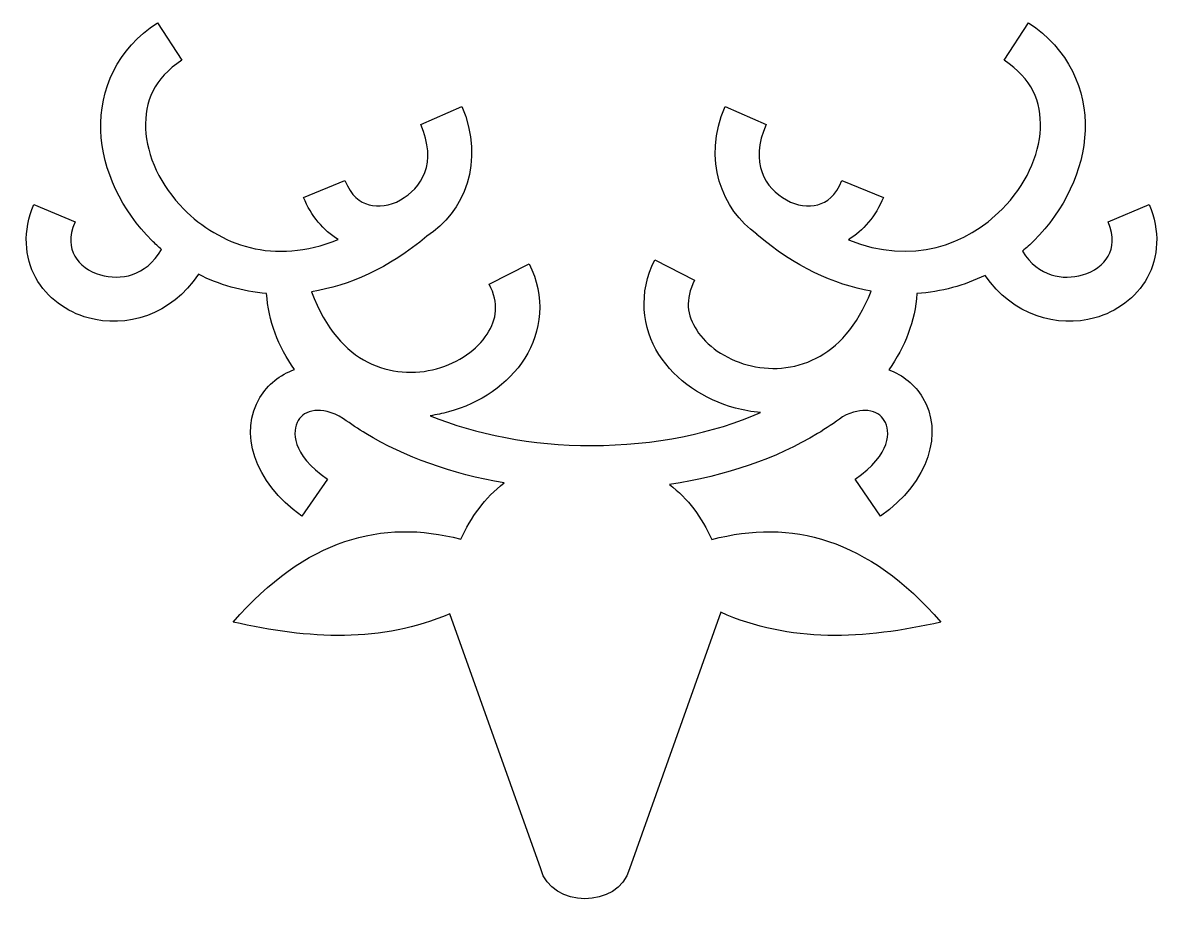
# Model space of a CAD drawing. Header units: centimetres. Extents: x -9.9 to 10.1, y -7.9 to 7.7.
import ezdxf

# ---------------------------------------------------------------- set-up
doc = ezdxf.new("R2010")
doc.units = ezdxf.units.CM
doc.header["$MEASUREMENT"] = 0
doc.layers.add('Layer 1', color=7, linetype='Continuous')

msp = doc.modelspace()

# ---------------------------------------------------------------- linework, layer by layer
at = {"layer": 'Layer 1'}
msp.add_open_spline([(-7.57063, 7.70308), (-8.27467, 7.24708), (-8.59573, 6.51816), (-8.56778, 5.80814), (-8.56778, 5.80814), (-8.53978, 5.09816), (-8.20193, 4.40281), (-7.66568, 3.86588), (-7.66568, 3.86588), (-7.61234, 3.8125), (-7.55621, 3.7613), (-7.49861, 3.71155), (-7.49861, 3.71155), (-7.78417, 3.23379), (-8.2185, 3.16446), (-8.5744, 3.26516), (-8.5744, 3.26516), (-8.77891, 3.32301), (-8.9416, 3.44766), (-9.02459, 3.5966), (-9.02459, 3.5966), (-9.10753, 3.74562), (-9.13718, 3.92361), (-9.02227, 4.19792), (-9.02227, 4.19792), (-9.02227, 4.19792), (-9.74925, 4.50237), (-9.74925, 4.50237), (-9.74925, 4.50237), (-9.94196, 4.04232), (-9.91244, 3.57122), (-9.71307, 3.21317), (-9.71307, 3.21317), (-9.51362, 2.85508), (-9.17058, 2.61481), (-8.789, 2.50686), (-8.789, 2.50686), (-8.13346, 2.32132), (-7.31776, 2.55822), (-6.84843, 3.27516), (-6.84843, 3.27516), (-6.48713, 3.09257), (-6.08182, 2.97341), (-5.64968, 2.93841), (-5.64968, 2.93841), (-5.62117, 2.45453), (-5.44533, 2.00296), (-5.1591, 1.59789), (-5.1591, 1.59789), (-5.41481, 1.50782), (-5.63104, 1.33442), (-5.76716, 1.10832), (-5.76716, 1.10832), (-6.13048, 0.50481), (-5.89059, -0.38105), (-5.02732, -0.98093), (-5.02732, -0.98093), (-5.02732, -0.98093), (-4.5776, -0.33374), (-4.5776, -0.33374), (-4.5776, -0.33374), (-5.22264, 0.11451), (-5.20493, 0.51426), (-5.09205, 0.70191), (-5.09205, 0.70191), (-5.03554, 0.79573), (-4.9472, 0.85983), (-4.80383, 0.87573), (-4.80383, 0.87573), (-4.67977, 0.88943), (-4.50629, 0.86148), (-4.29402, 0.73236), (-4.29402, 0.73236), (-4.16929, 0.64018), (-4.03806, 0.55251), (-3.9011, 0.46999), (-3.9011, 0.46999), (-3.22186, 0.06105), (-2.39128, -0.23873), (-1.46944, -0.39774), (-1.46944, -0.39774), (-1.81037, -0.66019), (-2.05186, -1.00011), (-2.23373, -1.38637), (-2.23373, -1.38637), (-3.61735, -1.02415), (-4.95989, -1.37988), (-6.23884, -2.84665), (-6.23884, -2.84665), (-4.90675, -3.15152), (-3.61641, -3.21596), (-2.42673, -2.70159), (-2.42673, -2.70159), (-2.42673, -2.70159), (-0.82603, -7.18889), (-0.82603, -7.18889), (-0.82603, -7.18889), (-0.64032, -7.88213), (0.54409, -7.90161), (0.73515, -7.18889), (0.73515, -7.18889), (0.73515, -7.18889), (2.34554, -2.67405), (2.34554, -2.67405), (2.34554, -2.67405), (3.55218, -3.2176), (4.8639, -3.15675), (6.21892, -2.8466), (6.21892, -2.8466), (4.93166, -1.37051), (3.58013, -1.0198), (2.18724, -1.39362), (2.18724, -1.39362), (2.00963, -1.00049), (1.76543, -0.67402), (1.4434, -0.42536), (1.4434, -0.42536), (2.4335, -0.27507), (3.32493, 0.03596), (4.0458, 0.47003), (4.0458, 0.47003), (4.19959, 0.56263), (4.34595, 0.66173), (4.48414, 0.76656), (4.48414, 0.76656), (4.66884, 0.86578), (4.82157, 0.88813), (4.93357, 0.87578), (4.93357, 0.87578), (5.07694, 0.85988), (5.16528, 0.79579), (5.22175, 0.70196), (5.22175, 0.70196), (5.33468, 0.51431), (5.35247, 0.11456), (4.7073, -0.33369), (4.7073, -0.33369), (4.7073, -0.33369), (5.15702, -0.98088), (5.15702, -0.98088), (5.15702, -0.98088), (6.0202, -0.38096), (6.26013, 0.50487), (5.89681, 1.10842), (5.89681, 1.10842), (5.76284, 1.33098), (5.55103, 1.50227), (5.30055, 1.59335), (5.30055, 1.59335), (5.58814, 1.99884), (5.76511, 2.45105), (5.79425, 2.93564), (5.79425, 2.93564), (6.22744, 2.9649), (6.63424, 3.07859), (6.99802, 3.25645), (6.99802, 3.25645), (7.4692, 2.55406), (8.27634, 2.32302), (8.92619, 2.50687), (8.92619, 2.50687), (9.30781, 2.61482), (9.65089, 2.85509), (9.85034, 3.21318), (9.85034, 3.21318), (10.04979, 3.57119), (10.07914, 4.04233), (9.88648, 4.50238), (9.88648, 4.50238), (9.88648, 4.50238), (9.1595, 4.19793), (9.1595, 4.19793), (9.1595, 4.19793), (9.27441, 3.92359), (9.24481, 3.74559), (9.16182, 3.59661), (9.16182, 3.59661), (9.07888, 3.44763), (8.91611, 3.32294), (8.71159, 3.26517), (8.71159, 3.26517), (8.36307, 3.1665), (7.93941, 3.23114), (7.65385, 3.68242), (7.65385, 3.68242), (7.72351, 3.74103), (7.79047, 3.80218), (7.85415, 3.86585), (7.85415, 3.86585), (8.3904, 4.40277), (8.72829, 5.09812), (8.75621, 5.80811), (8.75621, 5.80811), (8.78421, 6.51813), (8.46314, 7.24705), (7.75911, 7.70305), (7.75911, 7.70305), (7.75911, 7.70305), (7.3309, 7.04163), (7.3309, 7.04163), (7.3309, 7.04163), (7.82047, 6.72453), (7.98758, 6.31314), (7.9689, 5.83921), (7.9689, 5.83921), (7.95026, 5.36524), (7.70653, 4.83317), (7.29674, 4.42279), (7.29674, 4.42279), (6.67249, 3.79773), (5.7178, 3.42455), (4.59124, 3.88422), (4.59124, 3.88422), (4.84994, 4.04302), (5.0701, 4.29654), (5.2055, 4.62709), (5.2055, 4.62709), (5.2055, 4.62709), (4.47629, 4.92581), (4.47629, 4.92581), (4.47629, 4.92581), (4.36358, 4.65062), (4.21679, 4.54562), (4.0528, 4.49894), (4.0528, 4.49894), (3.88889, 4.45234), (3.68569, 4.47937), (3.50015, 4.58311), (3.50015, 4.58311), (3.12907, 4.79058), (2.8433, 5.22997), (3.14311, 5.91351), (3.14311, 5.91351), (3.14311, 5.91351), (2.42149, 6.23011), (2.42149, 6.23011), (2.42149, 6.23011), (2.01132, 5.29504), (2.36768, 4.41056), (2.97895, 3.98146), (2.97895, 3.98146), (2.97895, 3.98146), (2.97625, 3.97842), (2.97625, 3.97842), (2.97625, 3.97842), (3.64815, 3.40578), (4.33545, 3.0931), (4.98969, 2.97862), (4.98969, 2.97862), (4.74482, 2.34538), (4.3944, 1.98949), (4.02236, 1.79779), (4.02236, 1.79779), (3.63104, 1.5961), (3.19726, 1.57497), (2.80906, 1.68056), (2.80906, 1.68056), (2.42086, 1.78619), (2.09094, 2.02296), (1.92075, 2.28947), (1.92075, 2.28947), (1.75052, 2.55597), (1.70873, 2.82694), (1.88406, 3.17053), (1.88406, 3.17053), (1.88406, 3.17053), (1.18196, 3.52875), (1.18196, 3.52875), (1.18196, 3.52875), (0.8891, 2.95459), (0.96007, 2.32962), (1.25647, 1.86539), (1.25647, 1.86539), (1.55283, 1.40112), (2.0432, 1.07221), (2.60213, 0.92015), (2.60213, 0.92015), (2.74508, 0.88127), (2.89334, 0.85445), (3.0446, 0.84079), (3.0446, 0.84079), (2.22178, 0.4816), (1.19098, 0.26081), (0.07243, 0.26081), (0.07243, 0.26081), (-0.98902, 0.26081), (-1.97187, 0.45925), (-2.77256, 0.78639), (-2.77256, 0.78639), (-2.66275, 0.80157), (-2.55489, 0.82375), (-2.44989, 0.8523), (-2.44989, 0.8523), (-1.89095, 1.00436), (-1.4005, 1.33335), (-1.10414, 1.79758), (-1.10414, 1.79758), (-0.8077, 2.26185), (-0.73686, 2.88678), (-1.02976, 3.4609), (-1.02976, 3.4609), (-1.02976, 3.4609), (-1.73169, 3.10273), (-1.73169, 3.10273), (-1.73169, 3.10273), (-1.5564, 2.75906), (-1.59819, 2.48822), (-1.76838, 2.22167), (-1.76838, 2.22167), (-1.93853, 1.95517), (-2.26849, 1.71835), (-2.65669, 1.61276), (-2.65669, 1.61276), (-3.04489, 1.50717), (-3.47854, 1.52834), (-3.86999, 1.72999), (-3.86999, 1.72999), (-4.25317, 1.9275), (-4.61328, 2.29934), (-4.85891, 2.9688), (-4.85891, 2.9688), (-4.20037, 3.07262), (-3.50658, 3.3772), (-2.82768, 3.94499), (-2.82768, 3.94499), (-2.18361, 4.35883), (-1.79364, 5.26767), (-2.21582, 6.23016), (-2.21582, 6.23016), (-2.21582, 6.23016), (-2.93744, 5.91356), (-2.93744, 5.91356), (-2.93744, 5.91356), (-2.63763, 5.23002), (-2.92344, 4.79063), (-3.29448, 4.58316), (-3.29448, 4.58316), (-3.48002, 4.47943), (-3.68314, 4.45244), (-3.84709, 4.49903), (-3.84709, 4.49903), (-4.01112, 4.54575), (-4.15795, 4.65071), (-4.27067, 4.92594), (-4.27067, 4.92594), (-4.27067, 4.92594), (-4.99988, 4.62722), (-4.99988, 4.62722), (-4.99988, 4.62722), (-4.8657, 4.29957), (-4.6482, 4.04758), (-4.39249, 3.88856), (-4.39249, 3.88856), (-5.52352, 3.42252), (-6.48212, 3.796), (-7.10819, 4.42291), (-7.10819, 4.42291), (-7.51806, 4.83329), (-7.76179, 5.36536), (-7.78043, 5.83933), (-7.78043, 5.83933), (-7.79911, 6.3133), (-7.63187, 6.72469), (-7.1423, 7.04175), (-7.1423, 7.04175), (-7.1423, 7.04175), (-7.57073, 7.7032), (-7.57073, 7.7032), (-7.57073, 7.7032), (-7.57073, 7.7032), (-7.57063, 7.70308), (-7.57063, 7.70308)], degree=3, knots=[0, 0, 0, 0, 0.0106383, 0.0106383, 0.0106383, 0.0106383, 0.0212766, 0.0212766, 0.0212766, 0.0212766, 0.03191489, 0.03191489, 0.03191489, 0.03191489, 0.04255319, 0.04255319, 0.04255319, 0.04255319, 0.05319149, 0.05319149, 0.05319149, 0.05319149, 0.06382979, 0.06382979, 0.06382979, 0.06382979, 0.07446809, 0.07446809, 0.07446809, 0.07446809, 0.08510638, 0.08510638, 0.08510638, 0.08510638, 0.09574468, 0.09574468, 0.09574468, 0.09574468, 0.10638298, 0.10638298, 0.10638298, 0.10638298, 0.11702128, 0.11702128, 0.11702128, 0.11702128, 0.12765957, 0.12765957, 0.12765957, 0.12765957, 0.13829787, 0.13829787, 0.13829787, 0.13829787, 0.14893617, 0.14893617, 0.14893617, 0.14893617, 0.15957447, 0.15957447, 0.15957447, 0.15957447, 0.17021277, 0.17021277, 0.17021277, 0.17021277, 0.18085106, 0.18085106, 0.18085106, 0.18085106, 0.19148936, 0.19148936, 0.19148936, 0.19148936, 0.20212766, 0.20212766, 0.20212766, 0.20212766, 0.21276596, 0.21276596, 0.21276596, 0.21276596, 0.22340426, 0.22340426, 0.22340426, 0.22340426, 0.23404255, 0.23404255, 0.23404255, 0.23404255, 0.24468085, 0.24468085, 0.24468085, 0.24468085, 0.25531915, 0.25531915, 0.25531915, 0.25531915, 0.26595745, 0.26595745, 0.26595745, 0.26595745, 0.27659574, 0.27659574, 0.27659574, 0.27659574, 0.28723404, 0.28723404, 0.28723404, 0.28723404, 0.29787234, 0.29787234, 0.29787234, 0.29787234, 0.30851064, 0.30851064, 0.30851064, 0.30851064, 0.31914894, 0.31914894, 0.31914894, 0.31914894, 0.32978723, 0.32978723, 0.32978723, 0.32978723, 0.34042553, 0.34042553, 0.34042553, 0.34042553, 0.35106383, 0.35106383, 0.35106383, 0.35106383, 0.36170213, 0.36170213, 0.36170213, 0.36170213, 0.37234043, 0.37234043, 0.37234043, 0.37234043, 0.38297872, 0.38297872, 0.38297872, 0.38297872, 0.39361702, 0.39361702, 0.39361702, 0.39361702, 0.40425532, 0.40425532, 0.40425532, 0.40425532, 0.41489362, 0.41489362, 0.41489362, 0.41489362, 0.42553191, 0.42553191, 0.42553191, 0.42553191, 0.43617021, 0.43617021, 0.43617021, 0.43617021, 0.44680851, 0.44680851, 0.44680851, 0.44680851, 0.45744681, 0.45744681, 0.45744681, 0.45744681, 0.46808511, 0.46808511, 0.46808511, 0.46808511, 0.4787234, 0.4787234, 0.4787234, 0.4787234, 0.4893617, 0.4893617, 0.4893617, 0.4893617, 0.5, 0.5, 0.5, 0.5, 0.5106383, 0.5106383, 0.5106383, 0.5106383, 0.5212766, 0.5212766, 0.5212766, 0.5212766, 0.53191489, 0.53191489, 0.53191489, 0.53191489, 0.54255319, 0.54255319, 0.54255319, 0.54255319, 0.55319149, 0.55319149, 0.55319149, 0.55319149, 0.56382979, 0.56382979, 0.56382979, 0.56382979, 0.57446809, 0.57446809, 0.57446809, 0.57446809, 0.58510638, 0.58510638, 0.58510638, 0.58510638, 0.59574468, 0.59574468, 0.59574468, 0.59574468, 0.60638298, 0.60638298, 0.60638298, 0.60638298, 0.61702128, 0.61702128, 0.61702128, 0.61702128, 0.62765957, 0.62765957, 0.62765957, 0.62765957, 0.63829787, 0.63829787, 0.63829787, 0.63829787, 0.64893617, 0.64893617, 0.64893617, 0.64893617, 0.65957447, 0.65957447, 0.65957447, 0.65957447, 0.67021277, 0.67021277, 0.67021277, 0.67021277, 0.68085106, 0.68085106, 0.68085106, 0.68085106, 0.69148936, 0.69148936, 0.69148936, 0.69148936, 0.70212766, 0.70212766, 0.70212766, 0.70212766, 0.71276596, 0.71276596, 0.71276596, 0.71276596, 0.72340426, 0.72340426, 0.72340426, 0.72340426, 0.73404255, 0.73404255, 0.73404255, 0.73404255, 0.74468085, 0.74468085, 0.74468085, 0.74468085, 0.75531915, 0.75531915, 0.75531915, 0.75531915, 0.76595745, 0.76595745, 0.76595745, 0.76595745, 0.77659574, 0.77659574, 0.77659574, 0.77659574, 0.78723404, 0.78723404, 0.78723404, 0.78723404, 0.79787234, 0.79787234, 0.79787234, 0.79787234, 0.80851064, 0.80851064, 0.80851064, 0.80851064, 0.81914894, 0.81914894, 0.81914894, 0.81914894, 0.82978723, 0.82978723, 0.82978723, 0.82978723, 0.84042553, 0.84042553, 0.84042553, 0.84042553, 0.85106383, 0.85106383, 0.85106383, 0.85106383, 0.86170213, 0.86170213, 0.86170213, 0.86170213, 0.87234043, 0.87234043, 0.87234043, 0.87234043, 0.88297872, 0.88297872, 0.88297872, 0.88297872, 0.89361702, 0.89361702, 0.89361702, 0.89361702, 0.90425532, 0.90425532, 0.90425532, 0.90425532, 0.91489362, 0.91489362, 0.91489362, 0.91489362, 0.92553191, 0.92553191, 0.92553191, 0.92553191, 0.93617021, 0.93617021, 0.93617021, 0.93617021, 0.94680851, 0.94680851, 0.94680851, 0.94680851, 0.95744681, 0.95744681, 0.95744681, 0.95744681, 0.96808511, 0.96808511, 0.96808511, 0.96808511, 0.9787234, 0.9787234, 0.9787234, 0.9787234, 1, 1, 1, 1], dxfattribs=at)

doc.saveas('drawing.dxf')
